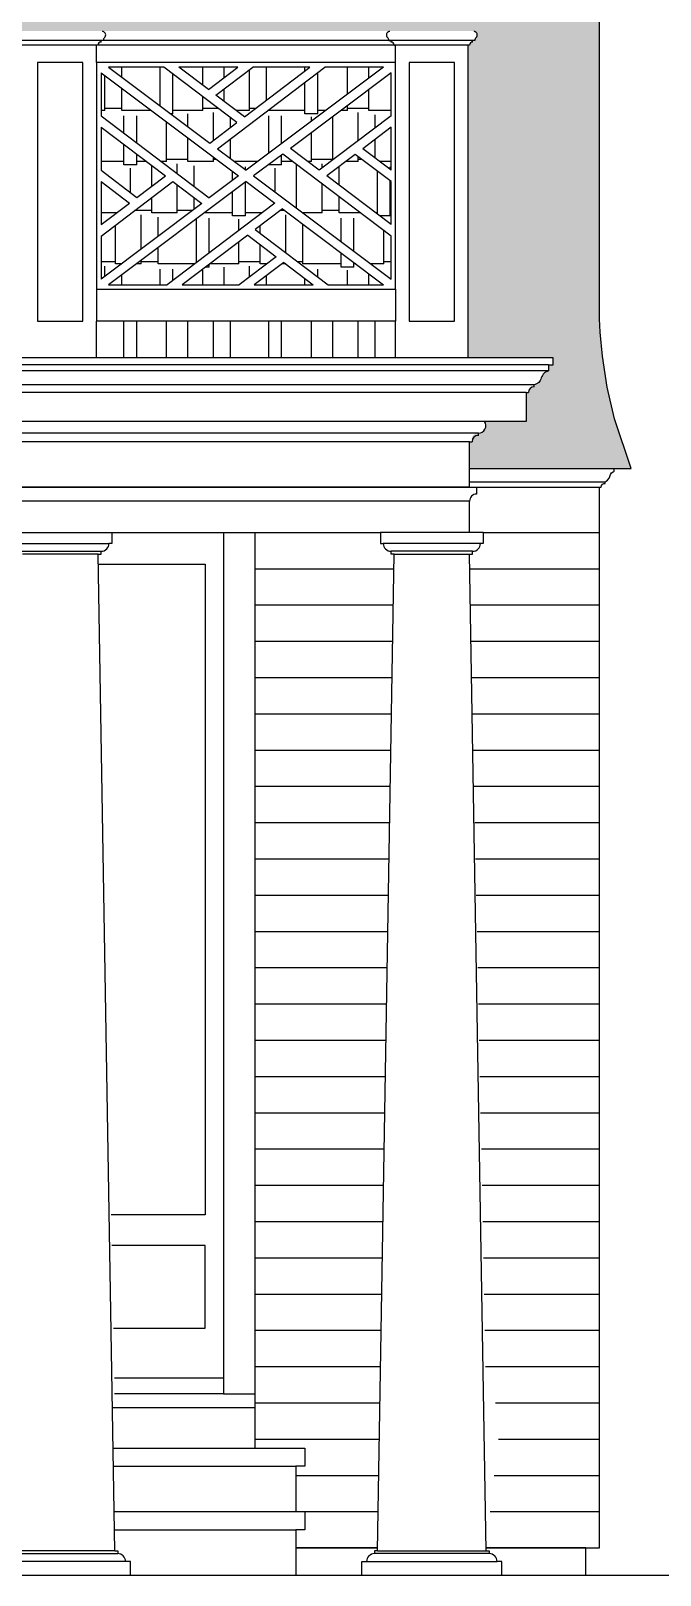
# Model space of a CAD drawing. Header units: inches. Extents: x 1902 to 78711, y -439399 to 11089.
# Drawn here: x 76368.1 to 76437.6, y -3322.1 to -3151.8 of the extents above; entities that cross this region are included whole.
import ezdxf

# ---------------------------------------------------------------- set-up
doc = ezdxf.new("R2010")
doc.units = ezdxf.units.IN
doc.header["$LTSCALE"] = 48
doc.header["$MEASUREMENT"] = 0
for name, color, linetype in [('1WHITE', 7, 'CONTINUOUS'), ('2MAGENTA', 6, 'CONTINUOUS'), ('3BLUE', 5, 'CONTINUOUS'), ('4CYAN', 4, 'CONTINUOUS'), ('6YELLOW', 2, 'CONTINUOUS'), ('8GREY', 8, 'CONTINUOUS'), ('A-CLEANPRINT', 8, 'CONTINUOUS')]:
    doc.layers.add(name, color=color, linetype=linetype)

# ---------------------------------------------------------------- blocks, each defined once
blk = doc.blocks.new('TRIM-BED MOULDING elevation')
at = {"layer": '4CYAN'}
for p, q in [((9.09600294107804e-06, 1.364242052659392e-11), (0.164312579556281, 2.461129042785615e-07)), ((0.5929978456142635, 0.4286852660716249), (0.5929978456142635, 0.5845708173656021))]:
    blk.add_line(p, q, dxfattribs=at)
for centre, radius, start, end in [((0.5929978456142635, 1.084570817365602), 0.5, 270, 35.51097146039358), ((0.5929978456142635, 1.364242052659392e-11), 0.4286852660578456, 90, 180)]:
    blk.add_arc(centre, radius, start, end, dxfattribs=at)

msp = doc.modelspace()

# ---------------------------------------------------------------- hatches: boundary and pattern name
at = {"layer": '8GREY'}
h = msp.add_hatch(dxfattribs=at)
h.set_pattern_fill('AR-RSHKE', color=256, scale=0.47, style=0)
h.set_pattern_definition([(180, (76434.36912757061, -3200.052837340441), (-11.985, 5.64), [2.82, -2.35, 3.29, -1.41, 4.23, -1.88]), (180, (76431.54912757062, -3199.817837340441), (-11.985, 5.64), [2.35, -8.93, 1.88, -2.82]), (180, (76425.90912757062, -3200.405337340442), (-11.985, 5.64), [1.41, -14.57]), (90, (76434.36912757061, -3200.052837340441), (3.995, 5.64), [5.404999999999999, -17.155]), (90, (76431.54912757062, -3200.052837340441), (3.995, 5.64), [5.2875, -17.2725]), (90, (76429.19912757061, -3200.052837340441), (3.995, 5.64), [4.935, -17.625]), (90, (76425.90912757062, -3200.405337340442), (3.995, 5.64), [5.404999999999999, -17.155]), (90, (76424.49912757061, -3200.405337340442), (3.995, 5.64), [5.404999999999999, -17.155]), (90, (76420.26912757062, -3200.052837340441), (3.995, 5.64), [5.17, -17.39])])
edge = h.paths.add_edge_path()
edge.add_line((76366.87144771009, -3082.854958379856), (76367.248645265, -3082.854958379856))
edge.add_line((76367.24864526502, -3082.854958379856), (76367.24864526502, -3080.917458379856))
edge.add_line((76367.24864526502, -3080.917458379856), (76367.47174182076, -3080.917458379856))
edge.add_arc((76367.96255424338, -3080.917458379856), 0.4908124226285508, 449.9999999998938, 540, ccw=False)
edge.add_line((76367.96255424338, -3080.426645957228), (76367.96255424338, -3080.248168712638))
edge.add_spline(control_points=[(76367.96255424338, -3080.248168712638), (76368.11187960206, -3080.177181664487), (76368.41053031944, -3080.035207568213), (76368.54517744154, -3079.557813426782), (76368.67982456365, -3079.080419285379), (76368.97847528101, -3078.938445189091), (76369.1278006397, -3078.86745814094)], knot_values=[0, 0, 0, 0, 0.4718980963095689, 0.9437961926130802, 1.415694288916592, 1.887592385220059, 1.887592385220059, 1.887592385220059, 1.887592385220059], degree=3, periodic=0)
edge.add_line((76369.1278006397, -3078.86745814094), (76369.1278006397, -3078.354958379856))
edge.add_line((76369.1278006397, -3078.354958379856), (76369.8778006397, -3078.354958379856))
edge.add_line((76369.8778006397, -3078.354958379856), (76369.8778006397, -3077.354958379856))
edge.add_line((76369.8778006397, -3077.354958379856), (76333.36646860756, -3077.354958379863))
edge.add_line((76333.36646860755, -3077.354958379863), (76296.85513657541, -3077.354958379856))
edge.add_line((76296.85513657541, -3077.354958379856), (76296.85513657541, -3078.354958379856))
edge.add_line((76296.85513657541, -3078.354958379856), (76297.60513657541, -3078.354958379856))
edge.add_line((76297.60513657541, -3078.354958379856), (76297.60513657541, -3078.86745814094))
edge.add_spline(control_points=[(76297.60513657541, -3078.86745814094), (76297.75446193409, -3078.938445189091), (76298.05311265145, -3079.080419285379), (76298.18775977356, -3079.557813426782), (76298.32240689566, -3080.035207568213), (76298.62105761304, -3080.177181664487), (76298.77038297172, -3080.248168712638)], knot_values=[0, 0, 0, 0, 0.471898096303467, 0.9437961926069784, 1.41569428891049, 1.887592385220059, 1.887592385220059, 1.887592385220059, 1.887592385220059], degree=3, periodic=0)
edge.add_line((76298.77038297172, -3080.248168712638), (76298.77038297172, -3080.426645957228))
edge.add_arc((76298.77038297172, -3080.917458379856), 0.4908124226285508, 360, 450.0000000001062, ccw=False)
edge.add_line((76299.26119539436, -3080.917458379856), (76299.4842919501, -3080.917458379856))
edge.add_line((76299.4842919501, -3080.917458379856), (76299.4842919501, -3082.854958379856))
edge.add_line((76299.4842919501, -3082.854958379856), (76299.86148950501, -3082.854958379856))
edge.add_line((76299.86148950501, -3082.854958379856), (76299.86148949951, -3151.784339220267))
edge.add_line((76299.86148949951, -3151.784339220267), (76249.73723932145, -3151.852393286619))
edge.add_arc((76249.73723936158, -3152.237463397487), 0.3850701108720296, 450.0000059726371, 587.7551803394323)
edge.add_arc((76249.26662319533, -3152.887682303957), 0.4221050314281049, 322.470506481954, 419.8931949072507, ccw=False)
edge.add_arc((76249.86651488386, -3153.346753183858), 0.3332879146124307, 360.0000383887761, 502.7067726350199, ccw=False)
edge.add_line((76250.19980279847, -3153.346752960551), (76250.36645403686, -3153.346752849229))
edge.add_line((76250.36645403688, -3153.346752849229), (76250.36645403688, -3187.784339273738))
edge.add_line((76250.36645403688, -3187.784339273738), (76240.98191439954, -3187.854933015002))
edge.add_line((76240.98191439954, -3187.854933015002), (76240.98191439954, -3188.604933514787))
edge.add_line((76240.98191439954, -3188.604933514787), (76241.48191439954, -3188.604933514787))
edge.add_line((76241.48191439954, -3188.604933514787), (76241.48191439954, -3189.297241207099))
edge.add_spline(control_points=[(76241.48191439954, -3189.297241207099), (76241.67308398965, -3189.364031790061), (76242.05542316989, -3189.497612955998), (76242.28594557919, -3190.0596810713), (76242.51646798849, -3190.621749186594), (76242.89880716872, -3190.755330352531), (76243.08997675883, -3190.822120935507)], knot_values=[0, 0, 0, 0, 0.5221711241015512, 1.044342248204894, 1.566513372308632, 2.088684496410081, 2.088684496410081, 2.088684496410081, 2.088684496410081], degree=3, periodic=0)
edge.add_line((76243.08997675883, -3190.822120935507), (76243.08997675883, -3191.043179043514))
edge.add_arc((76243.08997675883, -3191.651088840528), 0.6079097970145994, 360, 450, ccw=False)
edge.add_line((76243.69788655585, -3191.651088840528), (76243.97420919087, -3191.651088840528))
edge.add_line((76243.97420919087, -3191.651088840528), (76243.97422245561, -3194.854312775828))
edge.add_line((76243.9742224556, -3194.854312775828), (76248.56347218547, -3194.854933265047))
edge.add_arc((76249.22947559375, -3195.330181323854), 0.8181816773932674, 504.4890285403425, 630)
edge.add_line((76249.22947559375, -3196.148363001248), (76249.22947559375, -3196.40344840493))
edge.add_arc((76249.22947559375, -3197.10493326504), 0.701484860112032, 360.00003289246513, 450.0000000001486, ccw=False)
edge.add_line((76249.93096045386, -3197.10493286233), (76250.1998206534, -3197.10493326504))
edge.add_line((76250.1998206534, -3197.10493326504), (76250.19982933113, -3200.052669831162))
edge.add_line((76250.19982933113, -3200.052669831162), (76239.29512071739, -3200.052658241064))
edge.add_line((76239.29512071739, -3200.052658241064), (76239.29512071739, -3099.854299354618))
edge.add_line((76239.29512071739, -3099.854299354618), (76239.79512071739, -3099.854299354618))
edge.add_line((76239.79512071739, -3099.854299354618), (76239.79512071739, -3093.854299354618))
edge.add_line((76239.79512071739, -3093.854299354618), (76239.29512071739, -3093.854299354618))
edge.add_line((76239.29512071739, -3093.854299354618), (76239.29512071739, -3088.355596831567))
edge.add_line((76239.29512071739, -3088.355596831567), (76264.79080523708, -3088.356198753547))
edge.add_line((76264.79080523708, -3088.356198753547), (76264.79080523708, -3081.625904262135))
edge.add_line((76264.79080523708, -3081.625904262135), (76265.14928550311, -3081.625903719363))
edge.add_line((76265.14928550311, -3081.625903719363), (76265.22104212469, -3081.266626061548))
edge.add_line((76265.22104212469, -3081.266626061548), (76265.42323237052, -3080.964537983276))
edge.add_line((76265.42323237052, -3080.964537983276), (76265.72786680702, -3080.761292724459))
edge.add_line((76265.72786680702, -3080.761292724459), (76266.08459863465, -3080.690591094401))
edge.add_line((76266.08459863465, -3080.690591094401), (76266.08459862912, -3080.350477222873))
edge.add_line((76266.08459862914, -3080.350477222873), (76266.70017101777, -3080.160208562822))
edge.add_line((76266.70017101777, -3080.160208562822), (76266.98734007528, -3079.87205512312))
edge.add_line((76266.98734007528, -3079.87205512312), (76267.16524944294, -3079.408819836299))
edge.add_line((76267.16524944294, -3079.408819836299), (76267.14254608932, -3078.856416372724))
edge.add_line((76267.14254608932, -3078.856416372724), (76276.79085689399, -3078.856416372724))
edge.add_line((76276.79085689399, -3078.856416372724), (76276.79085689399, -3077.856416372724))
edge.add_line((76276.79085689399, -3077.856416372724), (76277.29129019716, -3077.856416372724))
edge.add_line((76277.29129019716, -3077.856416372724), (76277.29127918501, -3075.355317873484))
edge.add_line((76277.291279185, -3075.355317873484), (76276.79123956896, -3075.355317873484))
edge.add_line((76276.79123956898, -3075.355317873484), (76276.79085727314, -3074.968180815307))
edge.add_line((76276.79085727314, -3074.968180815307), (76277.42219839293, -3074.968212156189))
edge.add_line((76277.42219839293, -3074.968212156189), (76277.79708744935, -3074.29739190255))
edge.add_line((76277.79708744933, -3074.29739190255), (76274.21931455104, -3072.508533918601))
edge.add_line((76274.21931455105, -3072.508533918601), (76274.21932435968, -3065.998180568084))
edge.add_line((76274.21932435968, -3065.998180568084), (76286.36646860761, -3053.85103632016))
edge.add_line((76286.36646860761, -3053.85103632016), (76286.36646860761, -3096.355019764025))
edge.add_line((76286.36646860761, -3096.355019764025), (76281.86646860761, -3096.355019764025))
edge.add_line((76281.86646860761, -3096.355019764025), (76281.86646860761, -3101.04085273905))
edge.add_line((76281.86646860761, -3101.04085273905), (76281.23936228515, -3101.254192590608))
edge.add_line((76281.23936228515, -3101.254192590608), (76280.86646860761, -3101.355019764025))
edge.add_line((76280.86646860761, -3101.355019764025), (76280.86646860761, -3102.355019764025))
edge.add_line((76280.86646860761, -3102.355019764025), (76281.86646860761, -3102.355019764025))
edge.add_line((76281.86646860761, -3102.355019764025), (76281.86646860761, -3114.355019764025))
edge.add_line((76281.86646860761, -3114.355019764025), (76290.86646860761, -3114.355019764025))
edge.add_line((76290.86646860761, -3114.355019764025), (76290.86646860761, -3102.355019764025))
edge.add_line((76290.86646860761, -3102.355019764025), (76291.8664686076, -3102.355019764025))
edge.add_line((76291.8664686076, -3102.355019764025), (76291.8664686076, -3101.355019764113))
edge.add_line((76291.8664686076, -3101.355019764113), (76291.39179067085, -3101.224704819029))
edge.add_line((76291.39179067085, -3101.224704819029), (76290.86646860761, -3101.040852739072))
edge.add_line((76290.86646860761, -3101.040852739072), (76290.86646860761, -3096.355019764025))
edge.add_line((76290.86646860761, -3096.355019764025), (76286.36646860761, -3096.355019764025))
edge.add_line((76286.36646860761, -3096.355019764025), (76286.36646860761, -3053.85103632016))
edge.add_line((76286.36646860761, -3053.85103632016), (76333.36646860755, -3006.851036320219))
edge.add_line((76333.36646860755, -3006.851036320219), (76380.36646860749, -3053.851036320168))
edge.add_line((76380.36646860749, -3053.851036320168), (76380.36646860749, -3096.355019764025))
edge.add_line((76380.36646860749, -3096.355019764025), (76375.86646860749, -3096.355019764025))
edge.add_line((76375.86646860749, -3096.355019764025), (76375.86646860749, -3101.040852739072))
edge.add_line((76375.86646860749, -3101.040852739072), (76375.34114654425, -3101.224704819029))
edge.add_line((76375.34114654425, -3101.224704819029), (76374.8664686075, -3101.355019764113))
edge.add_line((76374.8664686075, -3101.355019764113), (76374.8664686075, -3102.355019764025))
edge.add_line((76374.8664686075, -3102.355019764025), (76375.86646860749, -3102.355019764025))
edge.add_line((76375.86646860749, -3102.355019764025), (76375.86646860749, -3114.355019764025))
edge.add_line((76375.86646860749, -3114.355019764025), (76384.86646860749, -3114.355019764025))
edge.add_line((76384.86646860749, -3114.355019764025), (76384.86646860749, -3102.355019764025))
edge.add_line((76384.86646860749, -3102.355019764025), (76385.86646860749, -3102.355019764025))
edge.add_line((76385.86646860749, -3102.355019764025), (76385.86646860749, -3101.355019764025))
edge.add_line((76385.86646860749, -3101.355019764025), (76385.49357492995, -3101.254192590608))
edge.add_line((76385.49357492996, -3101.254192590608), (76384.8664686075, -3101.04085273905))
edge.add_line((76384.86646860749, -3101.04085273905), (76384.86646860749, -3096.355019764025))
edge.add_line((76384.86646860749, -3096.355019764025), (76380.36646860749, -3096.355019764025))
edge.add_line((76380.36646860749, -3096.355019764025), (76380.36646860749, -3053.851036320168))
edge.add_line((76380.36646860749, -3053.851036320168), (76416.0452092465, -3089.529776959174))
edge.add_line((76416.0452092465, -3089.529776959174), (76416.0452092465, -3105.016386421881))
edge.add_line((76416.0452092465, -3105.016386421881), (76412.46744776462, -3106.805244405772))
edge.add_line((76412.46744776462, -3106.805244405772), (76412.84224329665, -3107.475897308457))
edge.add_line((76412.84224329666, -3107.475897308457), (76413.47367831995, -3107.475897308457))
edge.add_line((76413.47367831993, -3107.475897308457), (76413.47329521268, -3108.604188521527))
edge.add_line((76413.47329521268, -3108.604188521527), (76412.97325620023, -3108.60418628449))
edge.add_line((76412.97325620023, -3108.60418628449), (76412.97324501676, -3111.104018734961))
edge.add_line((76412.97324501676, -3111.104018734961), (76413.47367831993, -3111.104018734961))
edge.add_line((76413.47367831993, -3111.104018734961), (76413.47367831993, -3112.104013964203))
edge.add_line((76413.47367831993, -3112.104013964203), (76415.16620248815, -3112.104014046683))
edge.add_line((76415.16620248815, -3112.104014046683), (76415.11512626741, -3112.26973759945))
edge.add_line((76415.11512626742, -3112.26973759945), (76415.09923411411, -3112.656415298221))
edge.add_line((76415.09923411411, -3112.656415298221), (76415.27714348177, -3113.119650585042))
edge.add_line((76415.27714348177, -3113.119650585042), (76415.56431253928, -3113.407804024744))
edge.add_line((76415.56431253928, -3113.407804024744), (76416.17988492791, -3113.598072684796))
edge.add_line((76416.17988492791, -3113.598072684796), (76416.1798849224, -3113.938186556323))
edge.add_line((76416.1798849224, -3113.938186556323), (76416.53661675003, -3114.008888186381))
edge.add_line((76416.53661675003, -3114.008888186381), (76416.84125118653, -3114.212133445199))
edge.add_line((76416.84125118653, -3114.212133445199), (76417.04344143235, -3114.51422152347))
edge.add_line((76417.04344143237, -3114.51422152347), (76417.11519805394, -3114.873499181285))
edge.add_line((76417.11519805394, -3114.873499181285), (76417.47367831998, -3114.873499724057))
edge.add_line((76417.47367831998, -3114.873499724057), (76417.47367831998, -3117.354014316941))
edge.add_line((76417.47367831998, -3117.354014316941), (76430.86646860756, -3117.354014316941))
edge.add_line((76430.86646860755, -3117.354014316941), (76430.86646860755, -3183.551350723184))
edge.add_line((76430.86646860755, -3183.551350723184), (76430.95773845661, -3185.009413981683))
edge.add_line((76430.95773845662, -3185.009413981683), (76431.19486463207, -3187.656863777131))
edge.add_line((76431.19486463207, -3187.656863777131), (76431.72174737442, -3191.072880342825))
edge.add_line((76431.72174737442, -3191.072880342825), (76432.52369723386, -3194.556135997631))
edge.add_line((76432.52369723386, -3194.556135997631), (76434.36912757061, -3200.052669686545))
edge.add_line((76434.36912757061, -3200.052669686545), (76432.49185557643, -3200.052837340441))
edge.add_line((76432.49185557643, -3200.052837340441), (76416.53310788353, -3200.052820378642))
edge.add_line((76416.53310788353, -3200.052820378642), (76416.5331165617, -3197.10493326504))
edge.add_line((76416.5331165617, -3197.10493326504), (76416.80197676124, -3197.10493286233))
edge.add_arc((76417.45477598524, -3196.848156340599), 0.701484860112032, 86.02026226336602, 201.4720392562822, ccw=False)
edge.add_arc((76417.50346162135, -3195.330181323854), 0.8181816773932674, 269.9999999999363, 395.5109714596575)
edge.add_line((76418.16946502963, -3194.854933265047), (76422.7587147595, -3194.854312775828))
edge.add_line((76422.7587147595, -3194.854312775828), (76422.75872802424, -3191.651088840528))
edge.add_line((76422.75872802424, -3191.651088840528), (76423.03505065927, -3191.651088840528))
edge.add_arc((76423.64296045627, -3191.651088840528), 0.6079097970145994, 450, 540, ccw=False)
edge.add_line((76423.64296045627, -3191.043179043514), (76423.64296045627, -3190.822120935507))
edge.add_spline(control_points=[(76423.64296045627, -3190.822120935507), (76423.83413004638, -3190.755330352531), (76424.21646922662, -3190.621749186594), (76424.44699163591, -3190.0596810713), (76424.67751404522, -3189.497612955998), (76425.05985322545, -3189.364031790061), (76425.25102281556, -3189.297241207099)], knot_values=[0, 0, 0, 0, 0.5221711241014488, 1.044342248205187, 1.56651337230853, 2.088684496410081, 2.088684496410081, 2.088684496410081, 2.088684496410081], degree=3, periodic=0)
edge.add_line((76425.25102281556, -3189.297241207099), (76425.25102281556, -3188.604933514787))
edge.add_line((76425.25102281556, -3188.604933514787), (76425.75102281556, -3188.604933514787))
edge.add_line((76425.75102281556, -3188.604933514787), (76425.75102281556, -3187.784339273738))
edge.add_line((76425.75102281556, -3187.784339273738), (76416.36648317822, -3187.784339273738))
edge.add_line((76416.36648317824, -3187.784339273738), (76416.36648317824, -3153.346752849229))
edge.add_line((76416.36648317824, -3153.346752849229), (76416.53313441663, -3153.346752960551))
edge.add_arc((76416.86642233125, -3153.346753183858), 0.3332879146124307, 449.999961612162, 539.9999616112239, ccw=False)
edge.add_line((76416.86642255455, -3153.013465269247), (76416.86642266622, -3152.846790205669))
edge.add_line((76416.86642266622, -3152.846790205669), (76417.1164226662, -3152.846839254318))
edge.add_arc((76417.53836157988, -3152.834998195951), 0.4221050314281566, 132.2448118584358, 181.6074948943098, ccw=False)
edge.add_arc((76416.99569789492, -3152.237463397487), 0.3850701108720488, 312.2448151011775, 440.8634585393888)
edge.add_line((76417.05684232173, -3151.857278772131), (76417.0568423706, -3151.784339056296))
edge.add_line((76417.0568423706, -3151.784339056296), (76366.8714477156, -3151.784339156231))
edge.add_line((76366.8714477156, -3151.784339156231), (76366.87144771009, -3082.854958379856))
h.paths.add_polyline_path([(76333.36646860752, -3061.300914809468), (76344.18312243393, -3045.075934069882), (76333.36646860754, -3028.850953330297), (76322.54981478113, -3045.075934069882)], flags=16)
h = msp.add_hatch(dxfattribs=at)
h.set_pattern_fill('AR-RSHKE', color=256, scale=0.47, style=0)
h.set_pattern_definition([(180, (76428.205514621, -3200.052859025), (-11.985, 5.64), [2.82, -2.35, 3.29, -1.41, 4.23, -1.88]), (180, (76425.38551462101, -3199.817859024999), (-11.985, 5.64), [2.35, -8.93, 1.88, -2.82]), (180, (76419.74551462101, -3200.405359025001), (-11.985, 5.64), [1.41, -14.57]), (90, (76428.205514621, -3200.052859025), (3.995, 5.64), [5.404999999999999, -17.155]), (90, (76425.38551462101, -3200.052859025), (3.995, 5.64), [5.2875, -17.2725]), (90, (76423.035514621, -3200.052859025), (3.995, 5.64), [4.935, -17.625]), (90, (76419.74551462101, -3200.405359025001), (3.995, 5.64), [5.404999999999999, -17.155]), (90, (76418.33551462101, -3200.405359025001), (3.995, 5.64), [5.404999999999999, -17.155]), (90, (76414.10551462101, -3200.052859025), (3.995, 5.64), [5.17, -17.39])])
h.paths.add_polyline_path([(76375.36375638166, -3183.784339274072), (76408.36648317824, -3183.784339274327), (76408.36648317824, -3187.854933015002), (76375.36375638166, -3187.854933015002)])
h.paths.add_polyline_path([(76392.87679787354, -3173.675042148312), (76395.86578228907, -3171.410847982534), (76407.03044740156, -3179.784348459503), (76400.94108450421, -3179.784348459503)])
h.paths.add_polyline_path([(76392.69707444598, -3167.784339278693), (76395.92254221735, -3165.36523797562), (76407.86376547498, -3174.41161665141), (76407.86376547498, -3179.159359781839)])
h.paths.add_polyline_path([(76400.77177172023, -3167.784335679073), (76403.90376131593, -3165.411616965062), (76407.86376547498, -3168.411619260278), (76407.86376547498, -3173.157056688262)], flags=17)
h.paths.add_polyline_path([(76404.73177112776, -3164.784336983499), (76407.86376547498, -3162.411614669869), (76407.86376547498, -3167.157059297129)])
h.paths.add_polyline_path([(76407.86376547498, -3156.409318775553), (76407.86376547498, -3161.15705470672), (76399.94376292067, -3167.157054930631), (76396.75471370056, -3164.741109240789)])
h.paths.add_polyline_path([(76400.57177536793, -3155.784330097889), (76407.03044740156, -3155.784330097889), (76391.86375637256, -3167.159350601029), (76388.69391042327, -3164.781965672697)])
h.paths.add_polyline_path([(76392.61178378688, -3155.784330097889), (76398.91566869548, -3155.784330097889), (76391.67875895182, -3161.266382374513), (76388.52694687543, -3158.878646633977)])
h.paths.add_polyline_path([(76384.4424478829, -3155.784330097889), (76390.95567711441, -3155.784330097889), (76387.69892779105, -3158.251359627746)])
h.paths.add_polyline_path([(76376.69706534356, -3155.784330097889), (76382.78642825926, -3155.784330097889), (76390.85071488994, -3161.893636409088), (76387.86173046529, -3164.157830581778)])
h.paths.add_polyline_path([(76375.86374727014, -3161.157061905989), (76375.86374727014, -3156.409318775553), (76391.03043829915, -3167.7843392787), (76387.80497052777, -3170.203440581779)])
h.paths.add_polyline_path([(76375.86374727014, -3167.157059297122), (76375.86374727014, -3162.411621869145), (76382.9557410249, -3167.784342878327), (76379.8237514292, -3170.157061592337)], flags=17)
h.paths.add_polyline_path([(76375.86374727014, -3168.411619260278), (76378.99574161737, -3170.784341573901), (76375.86374727014, -3173.157063887524)])
h.paths.add_polyline_path([(76383.78374982445, -3168.411623626769), (76386.97279904455, -3170.827569316618), (76375.86374727014, -3179.159359781839), (76375.86374727014, -3174.411623850679)])
h.paths.add_polyline_path([(76391.86375637256, -3168.409327956364), (76395.03360233108, -3170.786712891615), (76383.1557374077, -3179.784348450314), (76376.69706535581, -3179.784348450314)])
h.paths.add_polyline_path([(76392.04875381167, -3174.302296182886), (76395.20056588805, -3176.690031923423), (76391.11572897661, -3179.784348459503), (76384.81184406801, -3179.784348459503)])
h.paths.add_polyline_path([(76396.02858497243, -3177.317318929654), (76399.28506488056, -3179.784348459503), (76392.77183564908, -3179.784348459503)])
h = msp.add_hatch(dxfattribs=at)
h.set_pattern_fill('_USER', color=256, scale=4, pattern_type=0)
h.set_pattern_definition([(0, (76398.50873074721, -3207.104975292184), (0, 4), [])])
h.paths.add_polyline_path([(76408.19979469304, -3209.497652059847), (76407.86604048428, -3209.497652059847), (76407.86604048428, -3209.182837245031, -0.4142135623724236), (76407.00029974354, -3208.317096504294), (76406.69726944053, -3208.317096504294), (76406.69726944051, -3207.104975292186), (76392.86642530502, -3207.104975292183), (76392.86642530502, -3308.105273769039), (76398.36657807302, -3308.105273769039), (76398.36657807302, -3310.105284209187), (76397.36657807302, -3310.105284209187), (76397.36657807302, -3315.105273463136), (76398.36655149933, -3315.105273463136), (76398.36655149933, -3317.105283903284), (76397.36655149933, -3317.105283903284), (76397.36655149933, -3319.104865598065), (76406.371769711, -3319.104865598065)])
h = msp.add_hatch(dxfattribs=at)
h.set_pattern_fill('_USER', color=256, scale=4, style=0, pattern_type=0)
h.set_pattern_definition([(0, (76420.88457073306, -3207.104997621189), (0, 4), [])])
edge = h.paths.add_edge_path()
edge.add_line((76416.53312802632, -3209.497652059847), (76416.86688223507, -3209.497652059847))
edge.add_line((76416.86688223507, -3209.497652059847), (76416.86688223507, -3209.182837245022))
edge.add_arc((76416.86688223507, -3208.317096504283), 0.8657407407390565, 269.9999999998796, 359.9999999998795)
edge.add_line((76417.73262297582, -3208.317096504285), (76418.03565327883, -3208.317096504285))
edge.add_line((76418.03565327883, -3208.317096504285), (76418.03565327884, -3207.104975292186))
edge.add_line((76418.03565327884, -3207.104975292186), (76430.86646860755, -3207.105075856478))
edge.add_line((76430.86646860755, -3207.105075856478), (76430.86646860755, -3300.081469200424))
edge.add_line((76430.86646860755, -3300.081469200424), (76430.86648552924, -3319.104865598065))
edge.add_line((76430.86648552924, -3319.104865598065), (76418.36115057068, -3319.104865598065))
edge.add_line((76418.36115057068, -3319.104865598065), (76420.10259274124, -3303.604971642391))
edge.add_line((76420.10259274126, -3303.604971642391), (76419.56597657964, -3303.604971642391))
edge.add_arc((76418.7002358389, -3303.604971642393), 0.8657407407390565, 1.203829401781724e-10, 90.00000000012038)
edge.add_line((76418.7002358389, -3302.739230901654), (76418.7002358389, -3302.424416086829))
edge.add_line((76418.7002358389, -3302.424416086829), (76418.36648163015, -3302.424416086829))
edge.add_line((76418.36648163015, -3302.424416086829), (76416.53312802632, -3209.497652059847))

# ---------------------------------------------------------------- linework, layer by layer
at = {"layer": '1WHITE'}
for p, q in [((76416.8664226662, -3152.846821311938), (76333.36646860755, -3152.846817262147)), ((76416.36648317824, -3153.346752849229), (76333.36646860755, -3153.346752849229)), ((76408.3637563818, -3155.284339191068), (76375.36375638167, -3155.284346404234)), ((76376.69706534356, -3155.784330097889), (76387.86173046527, -3164.157830581778)), ((76390.85071488994, -3161.893636409088), (76382.7864282479, -3155.784330089275)), ((76387.69892779105, -3158.251359627746), (76384.44244789431, -3155.784330106526)), ((76387.69892779105, -3158.251359627746), (76390.95567711136, -3155.784330100203)), ((76388.52694687543, -3158.878646633977), (76392.61178378991, -3155.78433009559)), ((76388.6939104324, -3164.781965665778), (76400.5717753558, -3155.784330107086)), ((76391.67875895182, -3161.266382374513), (76398.91566870762, -3155.7843300887)), ((76407.03044740156, -3155.784330097889), (76391.86375637256, -3167.159350601029)), ((76408.36648317824, -3180.284339361784), (76408.36648317824, -3155.284339190581)), ((76375.86374727014, -3156.409318775553), (76391.03043829915, -3167.7843392787)), ((76407.86376547498, -3156.409318775553), (76396.75471370056, -3164.741109240789)), ((76391.67875895182, -3161.266382374513), (76388.52694687543, -3158.878646633977)), ((76375.8637472706, -3161.157061906339), (76387.80497052777, -3170.203440581779)), ((76375.86374726969, -3162.411621868796), (76382.9557410249, -3167.784342878327)), ((76387.86173047443, -3164.157830574859), (76390.85071488994, -3161.893636409088)), ((76407.86376547453, -3161.15705470707), (76399.94376292067, -3167.157054930631)), ((76407.86376547544, -3162.411614669527), (76404.73177112774, -3164.784336983499)), ((76388.69391042327, -3164.781965672697), (76391.86375637255, -3167.159350601029)), ((76395.92254221735, -3165.36523797562), (76392.69707444598, -3167.784339278693)), ((76407.86376547453, -3174.411616651061), (76395.92254221735, -3165.36523797562)), ((76399.94376292067, -3167.157054930631), (76396.75471370056, -3164.741109240782)), ((76403.90376131593, -3165.411616965062), (76400.77177172022, -3167.784335679073)), ((76407.86376547453, -3168.411619259929), (76403.90376131593, -3165.41161696507)), ((76407.86376547544, -3167.157059297471), (76404.73177112776, -3164.784336983499)), ((76375.8637472706, -3167.157059297471), (76379.82375142918, -3170.15706159233)), ((76379.82375142918, -3170.157061592337), (76382.9557410249, -3167.784342878327)), ((76391.03043829915, -3167.7843392787), (76387.80497052777, -3170.203440581779)), ((76392.69707444598, -3167.784339278693), (76407.86376547498, -3179.159359781839)), ((76407.86376547544, -3173.157056688604), (76400.77177172023, -3167.784335679073)), ((76375.86374726969, -3168.411619259929), (76378.99574161736, -3170.784341573901)), ((76375.8637472706, -3174.41162385033), (76383.78374982445, -3168.411623626769)), ((76391.86375637256, -3168.409327956364), (76376.69706534356, -3179.784348459503)), ((76383.78374982445, -3168.411623626769), (76386.97279904455, -3170.827569316618)), ((76391.86375637256, -3168.409327956371), (76395.03360233108, -3170.786712891615)), ((76375.86374726969, -3173.157063887873), (76378.99574161737, -3170.784341573901)), ((76386.97279904455, -3170.827569316618), (76375.86374727014, -3179.159359781839)), ((76395.03360233108, -3170.786712891622), (76383.1557374077, -3179.784348450314)), ((76395.86578228907, -3171.410847982541), (76392.87679787354, -3173.675042148312)), ((76395.86578228907, -3171.410847982534), (76407.03044740156, -3179.784348459503)), ((76392.04875381167, -3174.302296182886), (76384.81184405588, -3179.7843484687)), ((76392.04875381167, -3174.302296182886), (76395.20056588805, -3176.690031923423)), ((76392.87679787354, -3173.675042148312), (76400.9410845156, -3179.784348468125)), ((76395.20056588805, -3176.690031923423), (76391.11572897357, -3179.78434846181)), ((76396.02858497243, -3177.317318929654), (76392.77183565212, -3179.784348457197)), ((76396.02858497243, -3177.317318929654), (76399.28506486918, -3179.784348450874)), ((76425.25102281399, -3188.604933514787), (76333.36646860755, -3188.604933074716)), ((76422.75873028363, -3191.651088840528), (76333.36646860755, -3191.651088840528)), ((76416.53310167162, -3197.104933265062), (76333.36646860755, -3197.104952056772)), ((76239.29512071739, -3202.097886802749), (76431.06145492573, -3202.097886802741)), ((76416.53310184345, -3202.097885993189), (76333.36646860755, -3202.097885993189)), ((76418.03565327884, -3207.104975292179), (76430.86646860755, -3207.105075856478)), ((76366.00028020963, -3208.317096504299), (76376.73260344197, -3208.317096504299)), ((76417.73262297588, -3208.31709650429), (76407.00029974354, -3208.317096504294)), ((76375.53310849247, -3209.497652059854), (76367.19977515913, -3209.497652059854)), ((76408.19979469304, -3209.497652059847), (76416.53312802638, -3209.497652059847)), ((76377.2110381499, -3310.105245538805), (76397.36657807302, -3310.105245538811)), ((76377.32778388134, -3317.105245232902), (76397.36655149933, -3317.105245232908)), ((76377.36646331873, -3319.424439661905), (76365.36642277773, -3319.424439661905)), ((76406.36643986679, -3319.4244396619), (76418.36648040779, -3319.424439661896)), ((76378.56595826823, -3320.60499521746), (76364.16692782824, -3320.60499521746)), ((76405.16694491729, -3320.604995217454), (76419.56597535728, -3320.604995217451))]:
    msp.add_line(p, q, dxfattribs=at)
at = {"layer": '1WHITE', "ltscale": 0.25}
for p, q in [((76392.86642530502, -3308.105273769039), (76392.86642530502, -3207.105075856478)), ((76377.32575756643, -3300.361235130153), (76389.36642530502, -3300.361235130153)), ((76377.10273128872, -3303.611235130153), (76392.86642530502, -3303.611235130153))]:
    msp.add_line(p, q, dxfattribs=at)
at = {"layer": '1WHITE'}
msp.add_lwpolyline([(76408.3637563818, -3155.284339191068), (76375.36375636332, -3155.284339191068), (76375.36375636332, -3180.284339366324), (76408.3637563818, -3180.284339366324)], close=True, dxfattribs=at)
for points in [[(76382.78642825926, -3155.784330097889), (76376.69706534356, -3155.784330097889)], [(76390.95567711441, -3155.784330097889), (76384.4424478829, -3155.784330097889)], [(76398.91566869548, -3155.784330097889), (76392.61178378688, -3155.784330097889)], [(76407.03044740156, -3155.784330097889), (76400.57177536793, -3155.784330097889)], [(76375.86374727014, -3156.409318775553), (76375.86374727014, -3161.157061905989)], [(76407.86376547498, -3161.15705470672), (76407.86376547498, -3156.409318775553)], [(76375.86374727014, -3162.411621869145), (76375.86374727014, -3167.157059297122)], [(76407.86376547498, -3167.157059297129), (76407.86376547498, -3162.411614669869)], [(76375.86374727014, -3168.411619260278), (76375.86374727014, -3173.157063887524)], [(76407.86376547498, -3173.157056688262), (76407.86376547498, -3168.411619260278)], [(76375.86374727014, -3174.411623850679), (76375.86374727014, -3179.159359781839)], [(76407.86376547498, -3179.159359781839), (76407.86376547498, -3174.41161665141)], [(76376.6970653557, -3179.784348450314), (76383.1557374077, -3179.784348450314)], [(76384.81184406801, -3179.784348459503), (76391.11572897661, -3179.784348459503)], [(76392.77183564908, -3179.784348459503), (76399.28506488056, -3179.784348459503)], [(76400.94108450421, -3179.784348459503), (76407.03044740156, -3179.784348459503)]]:
    msp.add_lwpolyline(points, dxfattribs=at)
at = {"layer": '1WHITE', "ltscale": 0.25}
msp.add_lwpolyline([(76375.53310849247, -3210.605075856478), (76387.36642530502, -3210.605075856478), (76387.36642530502, -3282.361235130153), (76376.97063528046, -3282.361235130153)], dxfattribs=at)
at = {"layer": '2MAGENTA', "ltscale": 0.25}
for p, q in [((76376.05411552518, -3151.85727877219), (76376.05411557405, -3151.784339273803)), ((76407.67612403473, -3151.857278772131), (76407.67612398586, -3151.784339273745)), ((76375.36375638167, -3155.284339190639), (76375.36375603841, -3153.346752849287)), ((76375.53040762008, -3153.34675296061), (76375.36375638169, -3153.346752849287)), ((76376.11369586964, -3152.846839254376), (76375.86369586967, -3152.846790205727)), ((76375.863695758, -3153.013465269305), (76375.86369586964, -3152.846821311996)), ((76407.61654369028, -3152.846839254318), (76407.86654369024, -3152.846790205669)), ((76407.86654380191, -3153.013465269247), (76407.86654369027, -3152.846821311938)), ((76408.19983193983, -3153.346752960551), (76408.36648317824, -3153.346752849229)), ((76408.36648317824, -3155.284339190581), (76408.3664835215, -3153.346752849229)), ((76389.36642530502, -3207.105075856478), (76389.36642530502, -3302.111235130153)), ((76389.36642530502, -3302.111235130153), (76377.36028334423, -3302.111235130145)), ((76377.2944283536, -3315.105269036245), (76397.36657807302, -3315.105273463136)), ((76406.371769711, -3319.104865598065), (76397.36655149933, -3319.104865598065)), ((76429.36722607954, -3319.104865598065), (76418.36115057068, -3319.104865598065))]:
    msp.add_line(p, q, dxfattribs=at)
at = {"layer": '2MAGENTA'}
for p, q in [((76375.36375638166, -3180.284339361922), (76375.36375638166, -3183.784339361922)), ((76408.36648317824, -3180.284339361784), (76408.36648317824, -3183.784339361784)), ((76425.75102281556, -3187.854933015002), (76333.36646860755, -3187.854933015002)), ((76416.53310788346, -3200.052846618946), (76434.36918975376, -3200.052865576075)), ((76365.6972499066, -3207.104975292179), (76377.03563374499, -3207.104975292179)), ((76418.0356532789, -3207.10497529217), (76406.69726944051, -3207.104975292174))]:
    msp.add_line(p, q, dxfattribs=at)
at = {"layer": '2MAGENTA', "ltscale": 0.25}
for centre, radius, start, end in [((76375.99297109839, -3152.237463397545), 0.3850701108709187, 312.2290618625179, 80.86345853976913), ((76376.53563478231, -3152.834998159346), 0.4221050314345007, 132.2591861725032, 181.6074998727678), ((76407.73726846154, -3152.237463397487), 0.3850701108709187, 99.13654146023087, 227.7709381374821), ((76407.1946047776, -3152.834998159287), 0.4221050314345007, 358.3925001268155, 47.74081382749677), ((76375.86369553469, -3153.346753183916), 0.3332879146101932, 89.99996161186893, 179.9999616118689), ((76407.86654402522, -3153.346753183858), 0.3332879146101932, 3.838813107491211e-05, 90.00003838813107)]:
    msp.add_arc(centre, radius, start, end, dxfattribs=at)
at = {"layer": '3BLUE'}
for p, q in [((76417.05684232173, -3151.857278772131), (76417.0568423706, -3151.784339273745)), ((76416.36648317824, -3187.784339273738), (76416.36648317824, -3153.346752849229)), ((76416.53313441663, -3153.346752960551), (76416.36648317824, -3153.346752849229)), ((76417.1164226662, -3152.846839254318), (76416.86642266622, -3152.846790205669)), ((76416.86642255455, -3153.013465269247), (76416.8664226662, -3152.846821311938)), ((76375.36375638166, -3187.784339361915), (76375.36375638166, -3183.784339361922)), ((76408.36375638166, -3183.784339274327), (76375.36375638166, -3183.784339274072)), ((76408.36648317824, -3187.784339361777), (76408.36648317824, -3183.784339361784)), ((76418.16946502963, -3194.854933265047), (76333.36646860755, -3194.85495094486)), ((76377.177682696, -3308.105273769039), (76398.36657807302, -3308.105273769039)), ((76398.36657807302, -3308.105273769039), (76398.36657807302, -3310.105284209187)), ((76398.36657807302, -3310.105284209187), (76397.36657807302, -3310.105284209187)), ((76397.36657807302, -3310.105284209187), (76397.36657807302, -3315.105273463136)), ((76397.36657807302, -3315.105273463136), (76398.36655149933, -3315.105273463136)), ((76398.36655149933, -3315.105273463136), (76398.36655149933, -3315.105273463136)), ((76398.36655149933, -3315.105273463136), (76398.36655149933, -3317.105283903284)), ((76398.36655149933, -3317.105283903284), (76397.36655149933, -3317.105283903284)), ((76397.36655149933, -3317.105283903284), (76397.36655149933, -3322.104972945657))]:
    msp.add_line(p, q, dxfattribs=at)
for centre, radius, start, end in [((76416.99569789492, -3152.237463397487), 0.3850701108709187, 312.2290618625179, 80.86345853976913), ((76417.53836157886, -3152.834998159287), 0.4221050314345007, 132.2591861725032, 181.6074998731845), ((76416.86642233124, -3153.346753183858), 0.3332879146101932, 89.99996161186893, 179.9999616118689)]:
    msp.add_arc(centre, radius, start, end, dxfattribs=at)
at = {"layer": '4CYAN'}
for p, q in [((76425.75102281556, -3188.604933514787), (76425.75102281556, -3187.854933015002)), ((76425.25102281556, -3188.604933514787), (76425.75102281556, -3188.604933514787)), ((76425.25102281556, -3188.604933514787), (76425.25102281556, -3189.297241207099)), ((76422.75872802424, -3191.651088840528), (76422.75871475946, -3194.854321780094)), ((76422.75872802424, -3191.651088840528), (76423.03505065925, -3191.651088840528)), ((76423.64296045627, -3191.043179043507), (76423.64296045627, -3190.822120935507)), ((76422.7587147595, -3194.854312775828), (76418.16946502963, -3194.854933265047)), ((76416.53310186314, -3202.097885993189), (76416.5331165617, -3197.10493326504)), ((76416.53310186314, -3202.097885993189), (76417.30453043457, -3202.097885993189)), ((76416.53310198132, -3207.104975292186), (76416.53310190173, -3203.640908512203)), ((76417.30453043457, -3202.097885993189), (76417.30453043457, -3202.869314564607)), ((76377.03563374499, -3207.104975292179), (76406.69726944045, -3207.104975292186)), ((76377.03563374499, -3207.104975292179), (76377.03563374498, -3208.317096504299)), ((76406.69726944051, -3207.104975292174), (76406.69726944053, -3208.317096504294)), ((76418.0356532789, -3207.10497529217), (76418.03565327889, -3208.31709650429)), ((76377.03563374498, -3208.317096504299), (76376.73260344197, -3208.317096504299)), ((76406.69726944053, -3208.317096504294), (76407.00029974354, -3208.317096504294)), ((76418.03565327889, -3208.31709650429), (76417.73262297588, -3208.31709650429)), ((76377.36646331873, -3319.424439661905), (76375.53310849247, -3209.497652059854)), ((76375.53310849247, -3209.497652059854), (76375.86686270122, -3209.497652059854)), ((76375.86686270122, -3209.497652059854), (76375.86686270122, -3209.182837245036)), ((76406.36643986679, -3319.4244396619), (76408.19979469304, -3209.497652059847)), ((76407.86604048428, -3209.497652059847), (76407.86604048428, -3209.182837245029)), ((76408.19979469304, -3209.497652059847), (76407.86604048428, -3209.497652059847)), ((76416.53312802638, -3209.497652059847), (76416.86688223513, -3209.497652059847)), ((76418.36648040779, -3319.424439661896), (76416.53312802638, -3209.497652059847)), ((76416.86688223513, -3209.497652059847), (76416.86688223513, -3209.182837245029)), ((76377.36646331873, -3319.424439661905), (76377.70021752748, -3319.424439661905)), ((76377.70021752748, -3319.424439661905), (76377.70021752748, -3319.739254476723)), ((76406.36643986679, -3319.4244396619), (76406.03268565804, -3319.4244396619)), ((76406.03268565804, -3319.4244396619), (76406.03268565804, -3319.739254476717)), ((76418.36648040779, -3319.424439661896), (76418.70023461654, -3319.424439661896)), ((76418.70023461654, -3319.424439661896), (76418.70023461654, -3319.739254476714)), ((76379.10257442984, -3320.60499521746), (76378.56595826823, -3320.60499521746)), ((76379.10257442984, -3322.10499521746), (76379.10257442984, -3320.60499521746)), ((76404.63032875568, -3322.104995217454), (76404.63032875568, -3320.604995217454)), ((76404.63032875568, -3320.604995217454), (76405.16694491729, -3320.604995217454)), ((76420.1025915189, -3320.604995217451), (76419.56597535728, -3320.604995217451)), ((76420.1025915189, -3322.104995217451), (76420.1025915189, -3320.604995217451))]:
    msp.add_line(p, q, dxfattribs=at)
for points in [[(76430.86646860755, -3207.105075856478), (76430.86646860755, -3202.0978760615), (76430.86646860755, -3202.0978760615), (76431.06145493801, -3202.0978760615), (76431.09431098517, -3201.933284789546), (76431.18701394544, -3201.794749802841), (76431.34533249964, -3201.694389028173), (76431.49006389336, -3201.694389028173), (76431.49005929132, -3201.513469414833), (76431.61997136235, -3201.447715439706), (76431.76040856291, -3201.355410057808), (76431.93022403991, -3201.10545323433), (76431.99086460406, -3200.930589971063), (76432.07106078537, -3200.710084424285), (76432.18275578845, -3200.541027702147), (76432.36670161881, -3200.410781084083), (76432.4915889014, -3200.347875018128), (76432.49185557643, -3200.052837340441), (76434.36912757061, -3200.052669686545), (76432.52369723386, -3194.556135997631), (76431.72174737442, -3191.072880342825), (76431.19486463207, -3187.656863777131), (76430.95773845662, -3185.009413981683), (76430.86646860755, -3183.551350723184), (76430.86646860755, -3114.873501943122)], [(76429.36722607954, -3322.104973074871), (76429.36722607954, -3319.104865598065), (76430.86648552924, -3319.104865598065), (76430.86648552924, -3319.104865598065), (76430.86648552924, -3319.104865598065), (76430.86648552924, -3319.104865598065), (76430.86648552924, -3207.105075856476)]]:
    msp.add_lwpolyline(points, dxfattribs=at)
for centre, radius, start, end in [((76423.64296045627, -3191.651088840528), 0.6079097970150935, 90, 180), ((76417.30453043457, -3203.640743136039), 0.7714285537068333, 90, 180.0122828692674), ((76375.86686270122, -3208.317096504299), 0.8657407407399104, 270, 0), ((76407.86604048428, -3208.317096504292), 0.8657407407399104, 180, 270), ((76416.86688223513, -3208.317096504292), 0.8657407407399104, 270, 0), ((76377.70021752748, -3320.60499521746), 0.8657407407399104, 0, 90), ((76406.03268565804, -3320.604995217454), 0.8657407407399104, 90, 180), ((76418.70023461654, -3320.604995217451), 0.8657407407399104, 0, 90)]:
    msp.add_arc(centre, radius, start, end, dxfattribs=at)
msp.add_open_spline([(76425.25102281556, -3189.297241207099), (76425.05985322545, -3189.364031790061), (76424.67751404522, -3189.497612955998), (76424.44699163591, -3190.0596810713), (76424.21646922662, -3190.621749186594), (76423.83413004638, -3190.755330352531), (76423.64296045627, -3190.822120935507)], degree=3, dxfattribs=at)
at = {"layer": '6YELLOW'}
msp.add_line((75692.49510964096, -3322.104972478324), (76556.79450968442, -3322.104973178031), dxfattribs=at)
at = {"layer": '8GREY'}
for p, q in [((76425.25102281556, -3189.297241207099), (76333.36646860755, -3189.297241207099)), ((76423.64296045627, -3190.822120935507), (76333.36646860755, -3190.822120935507)), ((76417.50346162137, -3196.148363004901), (76333.36646860755, -3196.148362920027)), ((76416.53310358356, -3201.513480156082), (76431.49005929132, -3201.513480156082)), ((76416.53310358354, -3201.513482498794), (76431.49005929138, -3201.513482498794)), ((76416.53310189859, -3203.640908512203), (76333.36646860755, -3203.640908512203)), ((76389.36642530502, -3302.111235130153), (76392.86642530502, -3302.111235130153))]:
    msp.add_line(p, q, dxfattribs=at)
for points in [[(76373.86375638172, -3155.28433925733), (76368.86375638172, -3155.28433925733), (76368.8637563817, -3183.784339340516), (76373.86375638172, -3183.784339340516)], [(76414.86648317825, -3155.284339257731), (76409.86648317824, -3155.284339257731), (76409.86648317824, -3183.784339340917), (76414.86648317825, -3183.784339340917)]]:
    msp.add_lwpolyline(points, close=True, dxfattribs=at)
msp.add_lwpolyline([(76377.21724797905, -3294.861235130153), (76387.36642530502, -3294.861235130153), (76387.36642530502, -3285.761235130176), (76377.03771393448, -3285.761235130176)], dxfattribs=at)
at = {"layer": 'A-CLEANPRINT'}
for p, q in [((76366.86602095037, -3209.182837245036), (76375.86686270122, -3209.182837245036)), ((76416.86688223513, -3209.182837245029), (76407.86604048428, -3209.182837245029)), ((76365.03266856898, -3319.739254476723), (76377.70021752748, -3319.739254476723)), ((76418.70023461654, -3319.739254476714), (76406.03268565804, -3319.739254476717))]:
    msp.add_line(p, q, dxfattribs=at)

# ---------------------------------------------------------------- block references
at = {"layer": '1WHITE', "extrusion": (0, 0, -1), "xscale": -1.636363354785362, "yscale": 1.636363354785362, "zscale": -1.636363354785362}
msp.add_blockref('TRIM-BED MOULDING elevation', (-76416.53310167733, -3197.104933265062), dxfattribs=at)

doc.saveas('drawing.dxf')
